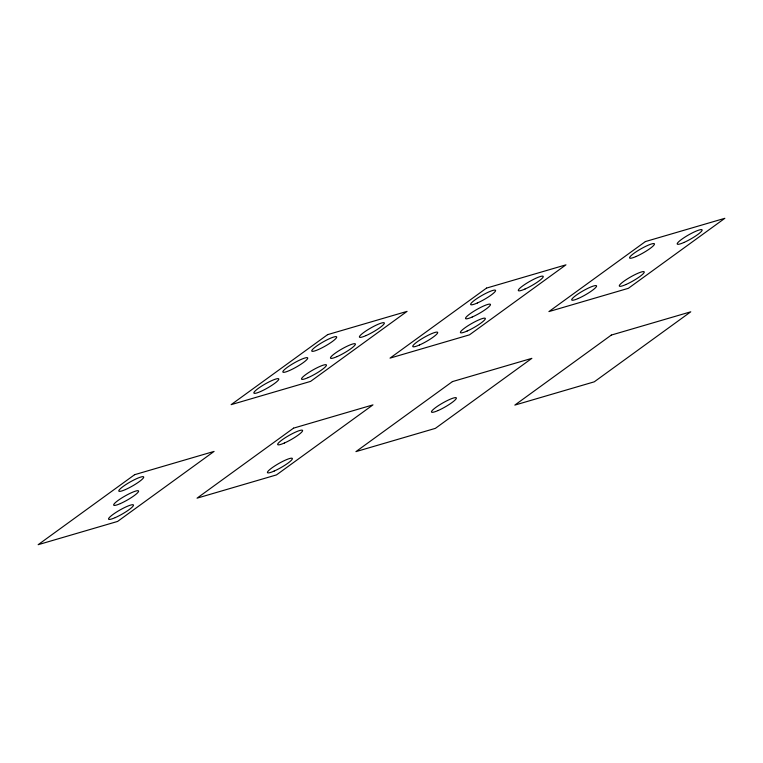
<?xml version="1.0" encoding="UTF-8"?>
<svg xmlns="http://www.w3.org/2000/svg" width="763" height="763" viewBox="0 0 763 763"><rect width="100%" height="100%" fill="white"/><g stroke="black" fill="none" stroke-linecap="round" stroke-linejoin="round"><path stroke-width="1.14" d="M134.641 474.681L38.15 544.696L117.597 521.434L214.088 451.41L134.641 474.681M327.623 334.642L231.132 404.657L310.579 381.395L407.07 311.371L327.623 334.642M293.536 428.148L197.045 498.163L276.483 474.901L372.973 404.876L293.536 428.148M486.517 288.099L390.027 358.124L469.464 334.852L565.955 264.837L486.517 288.099M452.421 381.605L355.93 451.629L435.377 428.358L531.868 358.343L452.421 381.605M645.403 241.566L548.912 311.59L628.359 288.319L724.85 218.304L645.403 241.566M611.316 335.071L514.825 405.096L594.272 381.824L690.763 311.809L611.316 335.071M289.52 370.513A14.325 2.318 -29.7 0 0 307.747 358A14.325 2.318 -29.7 0 0 288.519 366.478A14.325 2.318 -29.7 0 0 289.52 370.513M337.189 356.559A14.325 2.318 -29.7 0 0 355.415 344.037A14.325 2.318 -29.7 0 0 336.187 352.516A14.325 2.318 -29.7 0 0 337.189 356.559M318.467 349.511A14.325 2.318 -29.7 0 0 336.702 336.988A14.325 2.318 -29.7 0 0 317.465 345.467A14.325 2.318 -29.7 0 0 318.467 349.511M308.242 377.561A14.325 2.318 -29.7 0 0 326.469 365.038A14.325 2.318 -29.7 0 0 307.241 373.517A14.325 2.318 -29.7 0 0 308.242 377.561M366.135 335.548A14.325 2.318 -29.7 0 0 384.361 323.026A14.325 2.318 -29.7 0 0 365.134 331.504A14.325 2.318 -29.7 0 0 366.135 335.548M260.574 391.524A14.325 2.318 -29.7 0 0 278.8 379.001A14.325 2.318 -29.7 0 0 259.573 387.48A14.325 2.318 -29.7 0 0 260.574 391.524M578.354 298.447A14.325 2.318 -29.7 0 0 596.59 285.934A14.325 2.318 -29.7 0 0 577.362 294.413A14.325 2.318 -29.7 0 0 578.354 298.447M683.925 242.481A14.325 2.318 -29.7 0 0 702.151 229.959A14.325 2.318 -29.7 0 0 682.923 238.438A14.325 2.318 -29.7 0 0 683.925 242.481M626.022 284.494A14.325 2.318 -29.7 0 0 644.258 271.971A14.325 2.318 -29.7 0 0 625.021 280.45A14.325 2.318 -29.7 0 0 626.022 284.494M636.256 256.435A14.325 2.318 -29.7 0 0 654.482 243.922A14.325 2.318 -29.7 0 0 635.255 252.4A14.325 2.318 -29.7 0 0 636.256 256.435M472.249 316.998A14.325 2.318 -29.7 0 0 490.475 304.475A14.325 2.318 -29.7 0 0 471.248 312.954A14.325 2.318 -29.7 0 0 472.249 316.998M419.469 344.99A14.325 2.318 -29.7 0 0 437.695 332.468A14.325 2.318 -29.7 0 0 418.467 340.947A14.325 2.318 -29.7 0 0 419.469 344.99M525.03 289.015A14.325 2.318 -29.7 0 0 543.256 276.492A14.325 2.318 -29.7 0 0 524.028 284.971A14.325 2.318 -29.7 0 0 525.03 289.015M467.137 331.028A14.325 2.318 -29.7 0 0 485.363 318.505A14.325 2.318 -29.7 0 0 466.136 326.984A14.325 2.318 -29.7 0 0 467.137 331.028M477.361 302.978A14.325 2.318 -29.7 0 0 495.588 290.455A14.325 2.318 -29.7 0 0 476.36 298.934A14.325 2.318 -29.7 0 0 477.361 302.978M125.485 489.55A14.325 2.318 -29.7 0 0 143.721 477.028A14.325 2.318 -29.7 0 0 124.493 485.506A14.325 2.318 -29.7 0 0 125.485 489.55M115.261 517.6A14.325 2.318 -29.7 0 0 133.487 505.077A14.325 2.318 -29.7 0 0 114.259 513.556A14.325 2.318 -29.7 0 0 115.261 517.6M284.38 443.017A14.325 2.318 -29.7 0 0 302.606 430.494A14.325 2.318 -29.7 0 0 283.378 438.973A14.325 2.318 -29.7 0 0 284.38 443.017M274.155 471.067A14.325 2.318 -29.7 0 0 292.382 458.544A14.325 2.318 -29.7 0 0 273.154 467.023A14.325 2.318 -29.7 0 0 274.155 471.067M120.373 503.58A14.325 2.318 -29.7 0 0 138.599 491.057A14.325 2.318 -29.7 0 0 119.371 499.536A14.325 2.318 -29.7 0 0 120.373 503.58M438.162 410.504A14.325 2.318 -29.7 0 0 456.388 397.99A14.325 2.318 -29.7 0 0 437.161 406.469A14.325 2.318 -29.7 0 0 438.162 410.504"/></g></svg>
